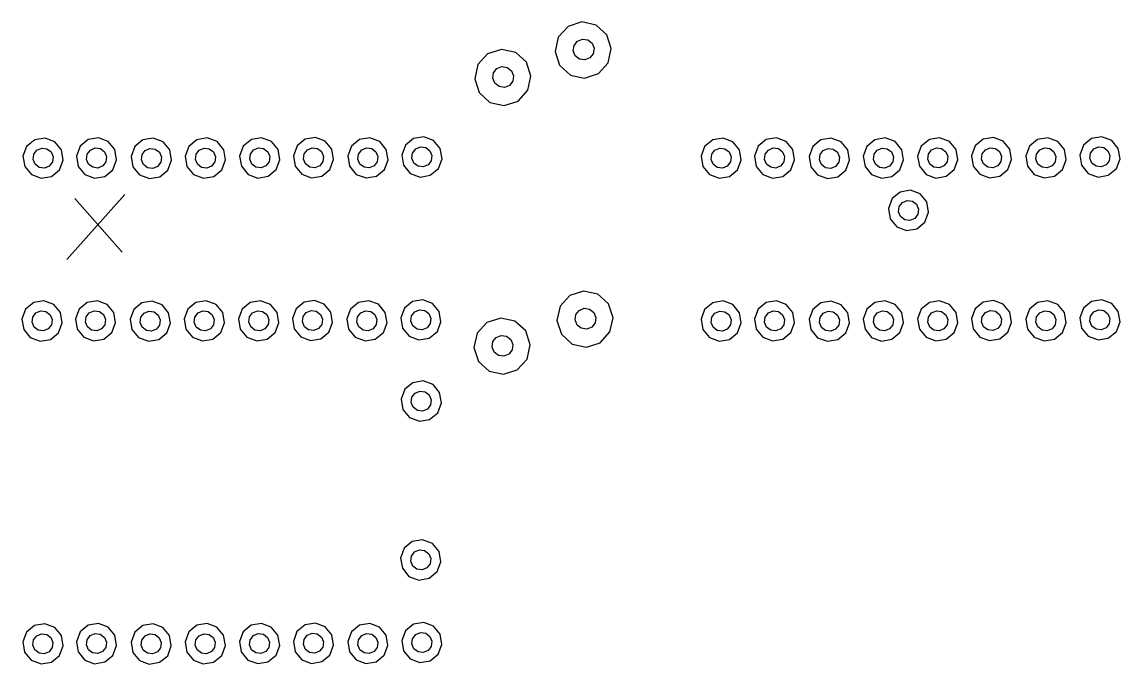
# Model space of a CAD drawing. Extents: x 7 to 220, y 5 to 125.
# Drawn here: x 57.9 to 109.4, y 95.1 to 125.2 of the extents above; entities that cross this region are included whole.
import ezdxf

# ---------------------------------------------------------------- set-up
doc = ezdxf.new("R2010")
doc.units = 0
doc.layers.add('ViasTop', color=7, linetype='CONTINUOUS')

msp = doc.modelspace()

# ---------------------------------------------------------------- linework, layer by layer
at = {"layer": 'ViasTop', "color": 1}
for p, q in [((84.172748, 125.165309), (83.52373, 124.957289)), ((84.838824, 125.020951), (84.172748, 125.165309)), ((85.343484, 124.562895), (84.838824, 125.020951)), ((83.52373, 124.957289), (83.065674, 124.452629)), ((85.551504, 123.913877), (85.343484, 124.562895)), ((83.065674, 124.452629), (82.921316, 123.786553)), ((83.768572, 123.80979), (83.803592, 124.061177)), ((83.803592, 124.061177), (83.959613, 124.261375)), ((83.959613, 124.261375), (84.19483, 124.356745)), ((84.19483, 124.356745), (84.446217, 124.321725)), ((84.446217, 124.321725), (84.646415, 124.165705)), ((84.646415, 124.165705), (84.741785, 123.930488)), ((79.75753, 123.672889), (79.299474, 123.168229)), ((80.406548, 123.880909), (79.75753, 123.672889)), ((81.072624, 123.736551), (80.406548, 123.880909)), ((81.577284, 123.278495), (81.072624, 123.736551)), ((82.921316, 123.786553), (83.129336, 123.137535)), ((83.863942, 123.574573), (83.768572, 123.80979)), ((84.064141, 123.418552), (83.863942, 123.574573)), ((84.550745, 123.478902), (84.315528, 123.383532)), ((84.706765, 123.679101), (84.550745, 123.478902)), ((84.741785, 123.930488), (84.706765, 123.679101)), ((85.407146, 123.247801), (85.551504, 123.913877)), ((79.299474, 123.168229), (79.155116, 122.502153)), ((80.037392, 122.776777), (80.193413, 122.976975)), ((80.193413, 122.976975), (80.42863, 123.072345)), ((80.42863, 123.072345), (80.680017, 123.037325)), ((80.680017, 123.037325), (80.880215, 122.881305)), ((81.785304, 122.629477), (81.577284, 123.278495)), ((83.129336, 123.137535), (83.633996, 122.679479)), ((84.315528, 123.383532), (84.064141, 123.418552)), ((84.94909, 122.743141), (85.407146, 123.247801)), ((79.155116, 122.502153), (79.363136, 121.853135)), ((80.002372, 122.52539), (80.037392, 122.776777)), ((80.097742, 122.290173), (80.002372, 122.52539)), ((80.880215, 122.881305), (80.975585, 122.646088)), ((80.975585, 122.646088), (80.940565, 122.394701)), ((81.640946, 121.963401), (81.785304, 122.629477)), ((83.633996, 122.679479), (84.300072, 122.535121)), ((84.300072, 122.535121), (84.94909, 122.743141)), ((80.297941, 122.134152), (80.097742, 122.290173)), ((80.549328, 122.099132), (80.297941, 122.134152)), ((80.784545, 122.194502), (80.549328, 122.099132)), ((80.940565, 122.394701), (80.784545, 122.194502)), ((81.18289, 121.458741), (81.640946, 121.963401)), ((79.363136, 121.853135), (79.867796, 121.395079)), ((80.533872, 121.250721), (81.18289, 121.458741)), ((79.867796, 121.395079), (80.533872, 121.250721)), ((58.540254, 119.643236), (58.16285, 119.331992)), ((59.022718, 119.724076), (58.540254, 119.643236)), ((59.480965, 119.552857), (59.022718, 119.724076)), ((59.792209, 119.175453), (59.480965, 119.552857)), ((60.66675, 119.339392), (60.495531, 118.881145)), ((61.044154, 119.650636), (60.66675, 119.339392)), ((61.526618, 119.731476), (61.044154, 119.650636)), ((61.984865, 119.560257), (61.526618, 119.731476)), ((62.296109, 119.182853), (61.984865, 119.560257)), ((63.611654, 119.634536), (63.23425, 119.323292)), ((64.094118, 119.715376), (63.611654, 119.634536)), ((64.552365, 119.544157), (64.094118, 119.715376)), ((64.863609, 119.166753), (64.552365, 119.544157)), ((66.141854, 119.648336), (65.76445, 119.337092)), ((66.624318, 119.729176), (66.141854, 119.648336)), ((67.082565, 119.557957), (66.624318, 119.729176)), ((67.393809, 119.180553), (67.082565, 119.557957)), ((68.31095, 119.341392), (68.139731, 118.883145)), ((68.688354, 119.652636), (68.31095, 119.341392)), ((69.170818, 119.733476), (68.688354, 119.652636)), ((69.629065, 119.562257), (69.170818, 119.733476)), ((69.940309, 119.184853), (69.629065, 119.562257)), ((70.83095, 119.354492), (70.659731, 118.896245)), ((71.208354, 119.665736), (70.83095, 119.354492)), ((71.690818, 119.746576), (71.208354, 119.665736)), ((72.149065, 119.575357), (71.690818, 119.746576)), ((72.460309, 119.197953), (72.149065, 119.575357)), ((73.38225, 119.343092), (73.211031, 118.884845)), ((73.759654, 119.654336), (73.38225, 119.343092)), ((74.242118, 119.735176), (73.759654, 119.654336)), ((74.700365, 119.563957), (74.242118, 119.735176)), ((75.011609, 119.186553), (74.700365, 119.563957)), ((75.91065, 119.388892), (75.739431, 118.930645)), ((76.288054, 119.700136), (75.91065, 119.388892)), ((76.770518, 119.780976), (76.288054, 119.700136)), ((77.228765, 119.609757), (76.770518, 119.780976)), ((77.540009, 119.232353), (77.228765, 119.609757)), ((90.301154, 119.643236), (89.92375, 119.331992)), ((90.783618, 119.724076), (90.301154, 119.643236)), ((91.241865, 119.552857), (90.783618, 119.724076)), ((91.553109, 119.175453), (91.241865, 119.552857)), ((92.42765, 119.339392), (92.256431, 118.881145)), ((92.805054, 119.650636), (92.42765, 119.339392)), ((93.287518, 119.731476), (92.805054, 119.650636)), ((93.745765, 119.560257), (93.287518, 119.731476)), ((94.057009, 119.182853), (93.745765, 119.560257)), ((95.372554, 119.634536), (94.99515, 119.323292)), ((95.855018, 119.715376), (95.372554, 119.634536)), ((96.313265, 119.544157), (95.855018, 119.715376)), ((96.624509, 119.166753), (96.313265, 119.544157)), ((97.902754, 119.648336), (97.52535, 119.337092)), ((98.385218, 119.729176), (97.902754, 119.648336)), ((98.843465, 119.557957), (98.385218, 119.729176)), ((99.154709, 119.180553), (98.843465, 119.557957)), ((100.07195, 119.341392), (99.900731, 118.883145)), ((100.449354, 119.652636), (100.07195, 119.341392)), ((100.931818, 119.733476), (100.449354, 119.652636)), ((101.390065, 119.562257), (100.931818, 119.733476)), ((101.701309, 119.184853), (101.390065, 119.562257)), ((102.59185, 119.354492), (102.420631, 118.896245)), ((102.969254, 119.665736), (102.59185, 119.354492)), ((103.451718, 119.746576), (102.969254, 119.665736)), ((103.909965, 119.575357), (103.451718, 119.746576)), ((104.221209, 119.197953), (103.909965, 119.575357)), ((105.14315, 119.343092), (104.971931, 118.884845)), ((105.520554, 119.654336), (105.14315, 119.343092)), ((106.003018, 119.735176), (105.520554, 119.654336)), ((106.461265, 119.563957), (106.003018, 119.735176)), ((106.772509, 119.186553), (106.461265, 119.563957)), ((107.67155, 119.388892), (107.500331, 118.930645)), ((108.048954, 119.700136), (107.67155, 119.388892)), ((108.531418, 119.780976), (108.048954, 119.700136)), ((108.989665, 119.609757), (108.531418, 119.780976)), ((109.300909, 119.232353), (108.989665, 119.609757)), ((58.16285, 119.331992), (57.991631, 118.873745)), ((57.991631, 118.873745), (58.072471, 118.391282)), ((58.463632, 118.720536), (58.495012, 118.963307)), ((58.495012, 118.963307), (58.643575, 119.157862)), ((58.643575, 119.157862), (58.869512, 119.252072)), ((58.869512, 119.252072), (59.112284, 119.220692)), ((59.112284, 119.220692), (59.306839, 119.072129)), ((59.306839, 119.072129), (59.401049, 118.846192)), ((59.401049, 118.846192), (59.369669, 118.603421)), ((59.873049, 118.692989), (59.792209, 119.175453)), ((60.495531, 118.881145), (60.576371, 118.398682)), ((60.967532, 118.727936), (60.998912, 118.970707)), ((60.998912, 118.970707), (61.147475, 119.165262)), ((61.147475, 119.165262), (61.373412, 119.259472)), ((61.373412, 119.259472), (61.616184, 119.228092)), ((61.616184, 119.228092), (61.810739, 119.079529)), ((61.810739, 119.079529), (61.904949, 118.853592)), ((61.904949, 118.853592), (61.873569, 118.610821)), ((62.376949, 118.700389), (62.296109, 119.182853)), ((63.23425, 119.323292), (63.063031, 118.865045)), ((63.063031, 118.865045), (63.143871, 118.382582)), ((63.535032, 118.711836), (63.566412, 118.954607)), ((63.566412, 118.954607), (63.714975, 119.149162)), ((63.714975, 119.149162), (63.940912, 119.243372)), ((63.940912, 119.243372), (64.183684, 119.211992)), ((64.183684, 119.211992), (64.378239, 119.063429)), ((64.378239, 119.063429), (64.472449, 118.837492)), ((64.472449, 118.837492), (64.441069, 118.594721)), ((64.944449, 118.684289), (64.863609, 119.166753)), ((65.76445, 119.337092), (65.593231, 118.878845)), ((65.593231, 118.878845), (65.674071, 118.396382)), ((66.065232, 118.725636), (66.096612, 118.968407)), ((66.096612, 118.968407), (66.245175, 119.162962)), ((66.245175, 119.162962), (66.471112, 119.257172)), ((66.471112, 119.257172), (66.713884, 119.225792)), ((66.713884, 119.225792), (66.908439, 119.077229)), ((66.908439, 119.077229), (67.002649, 118.851292)), ((67.002649, 118.851292), (66.971269, 118.608521)), ((67.474649, 118.698089), (67.393809, 119.180553)), ((68.139731, 118.883145), (68.220571, 118.400682)), ((68.611732, 118.729936), (68.643112, 118.972707)), ((68.643112, 118.972707), (68.791675, 119.167262)), ((68.791675, 119.167262), (69.017612, 119.261472)), ((69.017612, 119.261472), (69.260384, 119.230092)), ((69.260384, 119.230092), (69.454939, 119.081529)), ((69.454939, 119.081529), (69.549149, 118.855592)), ((69.549149, 118.855592), (69.517769, 118.612821)), ((70.021149, 118.702389), (69.940309, 119.184853)), ((70.659731, 118.896245), (70.740571, 118.413782)), ((71.131732, 118.743036), (71.163112, 118.985807)), ((71.163112, 118.985807), (71.311675, 119.180362)), ((71.311675, 119.180362), (71.537612, 119.274572)), ((71.537612, 119.274572), (71.780384, 119.243192)), ((71.780384, 119.243192), (71.974939, 119.094629)), ((71.974939, 119.094629), (72.069149, 118.868692)), ((72.069149, 118.868692), (72.037769, 118.625921)), ((72.541149, 118.715489), (72.460309, 119.197953)), ((73.211031, 118.884845), (73.291871, 118.402382)), ((73.683032, 118.731636), (73.714412, 118.974407)), ((73.714412, 118.974407), (73.862975, 119.168962)), ((73.862975, 119.168962), (74.088912, 119.263172)), ((74.088912, 119.263172), (74.331684, 119.231792)), ((74.331684, 119.231792), (74.526239, 119.083229)), ((74.526239, 119.083229), (74.620449, 118.857292)), ((74.620449, 118.857292), (74.589069, 118.614521)), ((75.092449, 118.704089), (75.011609, 119.186553)), ((75.739431, 118.930645), (75.820271, 118.448182)), ((76.211432, 118.777436), (76.242812, 119.020207)), ((76.242812, 119.020207), (76.391375, 119.214762)), ((76.391375, 119.214762), (76.617312, 119.308972)), ((76.617312, 119.308972), (76.860084, 119.277592)), ((76.860084, 119.277592), (77.054639, 119.129029)), ((77.054639, 119.129029), (77.148849, 118.903092)), ((77.148849, 118.903092), (77.117469, 118.660321)), ((77.620849, 118.749889), (77.540009, 119.232353)), ((89.92375, 119.331992), (89.752531, 118.873745)), ((89.752531, 118.873745), (89.833371, 118.391282)), ((90.224532, 118.720536), (90.255912, 118.963307)), ((90.255912, 118.963307), (90.404475, 119.157862)), ((90.404475, 119.157862), (90.630412, 119.252072)), ((90.630412, 119.252072), (90.873184, 119.220692)), ((90.873184, 119.220692), (91.067739, 119.072129)), ((91.067739, 119.072129), (91.161949, 118.846192)), ((91.161949, 118.846192), (91.130569, 118.603421)), ((91.633949, 118.692989), (91.553109, 119.175453)), ((92.256431, 118.881145), (92.337271, 118.398682)), ((92.728432, 118.727936), (92.759812, 118.970707)), ((92.759812, 118.970707), (92.908375, 119.165262)), ((92.908375, 119.165262), (93.134312, 119.259472)), ((93.134312, 119.259472), (93.377084, 119.228092)), ((93.377084, 119.228092), (93.571639, 119.079529)), ((93.571639, 119.079529), (93.665849, 118.853592)), ((93.665849, 118.853592), (93.634469, 118.610821)), ((94.137849, 118.700389), (94.057009, 119.182853)), ((94.99515, 119.323292), (94.823931, 118.865045)), ((94.823931, 118.865045), (94.904771, 118.382582)), ((95.295932, 118.711836), (95.327312, 118.954607)), ((95.327312, 118.954607), (95.475875, 119.149162)), ((95.475875, 119.149162), (95.701812, 119.243372)), ((95.701812, 119.243372), (95.944584, 119.211992)), ((95.944584, 119.211992), (96.139139, 119.063429)), ((96.139139, 119.063429), (96.233349, 118.837492)), ((96.233349, 118.837492), (96.201969, 118.594721)), ((96.705349, 118.684289), (96.624509, 119.166753)), ((97.52535, 119.337092), (97.354131, 118.878845)), ((97.354131, 118.878845), (97.434971, 118.396382)), ((97.826132, 118.725636), (97.857512, 118.968407)), ((97.857512, 118.968407), (98.006075, 119.162962)), ((98.006075, 119.162962), (98.232012, 119.257172)), ((98.232012, 119.257172), (98.474784, 119.225792)), ((98.474784, 119.225792), (98.669339, 119.077229)), ((98.669339, 119.077229), (98.763549, 118.851292)), ((98.763549, 118.851292), (98.732169, 118.608521)), ((99.235549, 118.698089), (99.154709, 119.180553)), ((99.900731, 118.883145), (99.981571, 118.400682)), ((100.372732, 118.729936), (100.404112, 118.972707)), ((100.404112, 118.972707), (100.552675, 119.167262)), ((100.552675, 119.167262), (100.778612, 119.261472)), ((100.778612, 119.261472), (101.021384, 119.230092)), ((101.021384, 119.230092), (101.215939, 119.081529)), ((101.215939, 119.081529), (101.310149, 118.855592)), ((101.310149, 118.855592), (101.278769, 118.612821)), ((101.782149, 118.702389), (101.701309, 119.184853)), ((102.420631, 118.896245), (102.501471, 118.413782)), ((102.892632, 118.743036), (102.924012, 118.985807)), ((102.924012, 118.985807), (103.072575, 119.180362)), ((103.072575, 119.180362), (103.298512, 119.274572)), ((103.298512, 119.274572), (103.541284, 119.243192)), ((103.541284, 119.243192), (103.735839, 119.094629)), ((103.735839, 119.094629), (103.830049, 118.868692)), ((103.830049, 118.868692), (103.798669, 118.625921)), ((104.302049, 118.715489), (104.221209, 119.197953)), ((104.971931, 118.884845), (105.052771, 118.402382)), ((105.443932, 118.731636), (105.475312, 118.974407)), ((105.475312, 118.974407), (105.623875, 119.168962)), ((105.623875, 119.168962), (105.849812, 119.263172)), ((105.849812, 119.263172), (106.092584, 119.231792)), ((106.092584, 119.231792), (106.287139, 119.083229)), ((106.287139, 119.083229), (106.381349, 118.857292)), ((106.381349, 118.857292), (106.349969, 118.614521)), ((106.853349, 118.704089), (106.772509, 119.186553)), ((107.500331, 118.930645), (107.581171, 118.448182)), ((107.972332, 118.777436), (108.003712, 119.020207)), ((108.003712, 119.020207), (108.152275, 119.214762)), ((108.152275, 119.214762), (108.378212, 119.308972)), ((108.378212, 119.308972), (108.620984, 119.277592)), ((108.620984, 119.277592), (108.815539, 119.129029)), ((108.815539, 119.129029), (108.909749, 118.903092)), ((108.909749, 118.903092), (108.878369, 118.660321)), ((109.381749, 118.749889), (109.300909, 119.232353)), ((58.072471, 118.391282), (58.383715, 118.013878)), ((58.557842, 118.494599), (58.463632, 118.720536)), ((58.752397, 118.346036), (58.557842, 118.494599)), ((58.995169, 118.314656), (58.752397, 118.346036)), ((59.221105, 118.408866), (58.995169, 118.314656)), ((59.369669, 118.603421), (59.221105, 118.408866)), ((59.701829, 118.234742), (59.873049, 118.692989)), ((60.576371, 118.398682), (60.887615, 118.021278)), ((61.061742, 118.501999), (60.967532, 118.727936)), ((61.256297, 118.353436), (61.061742, 118.501999)), ((61.499069, 118.322056), (61.256297, 118.353436)), ((61.725005, 118.416266), (61.499069, 118.322056)), ((61.873569, 118.610821), (61.725005, 118.416266)), ((62.205729, 118.242142), (62.376949, 118.700389)), ((63.143871, 118.382582), (63.455115, 118.005178)), ((63.629242, 118.485899), (63.535032, 118.711836)), ((63.823797, 118.337336), (63.629242, 118.485899)), ((64.066569, 118.305956), (63.823797, 118.337336)), ((64.292505, 118.400166), (64.066569, 118.305956)), ((64.441069, 118.594721), (64.292505, 118.400166)), ((64.773229, 118.226042), (64.944449, 118.684289)), ((65.674071, 118.396382), (65.985315, 118.018978)), ((66.159442, 118.499699), (66.065232, 118.725636)), ((66.353997, 118.351136), (66.159442, 118.499699)), ((66.596769, 118.319756), (66.353997, 118.351136)), ((66.822705, 118.413966), (66.596769, 118.319756)), ((66.971269, 118.608521), (66.822705, 118.413966)), ((67.303429, 118.239842), (67.474649, 118.698089)), ((68.220571, 118.400682), (68.531815, 118.023278)), ((68.705942, 118.503999), (68.611732, 118.729936)), ((68.900497, 118.355436), (68.705942, 118.503999)), ((69.143269, 118.324056), (68.900497, 118.355436)), ((69.369205, 118.418266), (69.143269, 118.324056)), ((69.517769, 118.612821), (69.369205, 118.418266)), ((69.849929, 118.244142), (70.021149, 118.702389)), ((70.740571, 118.413782), (71.051815, 118.036378)), ((71.225942, 118.517099), (71.131732, 118.743036)), ((71.420497, 118.368536), (71.225942, 118.517099)), ((71.663269, 118.337156), (71.420497, 118.368536)), ((71.889205, 118.431366), (71.663269, 118.337156)), ((72.037769, 118.625921), (71.889205, 118.431366)), ((72.369929, 118.257242), (72.541149, 118.715489)), ((73.291871, 118.402382), (73.603115, 118.024978)), ((73.777242, 118.505699), (73.683032, 118.731636)), ((73.971797, 118.357136), (73.777242, 118.505699)), ((74.214569, 118.325756), (73.971797, 118.357136)), ((74.440505, 118.419966), (74.214569, 118.325756)), ((74.589069, 118.614521), (74.440505, 118.419966)), ((74.921229, 118.245842), (75.092449, 118.704089)), ((75.820271, 118.448182), (76.131515, 118.070778)), ((76.305642, 118.551499), (76.211432, 118.777436)), ((76.500197, 118.402936), (76.305642, 118.551499)), ((76.742969, 118.371556), (76.500197, 118.402936)), ((76.968905, 118.465766), (76.742969, 118.371556)), ((77.117469, 118.660321), (76.968905, 118.465766)), ((77.449629, 118.291642), (77.620849, 118.749889)), ((89.833371, 118.391282), (90.144615, 118.013878)), ((90.318742, 118.494599), (90.224532, 118.720536)), ((90.513297, 118.346036), (90.318742, 118.494599)), ((90.756069, 118.314656), (90.513297, 118.346036)), ((90.982005, 118.408866), (90.756069, 118.314656)), ((91.130569, 118.603421), (90.982005, 118.408866)), ((91.462729, 118.234742), (91.633949, 118.692989)), ((92.337271, 118.398682), (92.648515, 118.021278)), ((92.822642, 118.501999), (92.728432, 118.727936)), ((93.017197, 118.353436), (92.822642, 118.501999)), ((93.259969, 118.322056), (93.017197, 118.353436)), ((93.485905, 118.416266), (93.259969, 118.322056)), ((93.634469, 118.610821), (93.485905, 118.416266)), ((93.966629, 118.242142), (94.137849, 118.700389)), ((94.904771, 118.382582), (95.216015, 118.005178)), ((95.390142, 118.485899), (95.295932, 118.711836)), ((95.584697, 118.337336), (95.390142, 118.485899)), ((95.827469, 118.305956), (95.584697, 118.337336)), ((96.053405, 118.400166), (95.827469, 118.305956)), ((96.201969, 118.594721), (96.053405, 118.400166)), ((96.534129, 118.226042), (96.705349, 118.684289)), ((97.434971, 118.396382), (97.746215, 118.018978)), ((97.920342, 118.499699), (97.826132, 118.725636)), ((98.114897, 118.351136), (97.920342, 118.499699)), ((98.357669, 118.319756), (98.114897, 118.351136)), ((98.583605, 118.413966), (98.357669, 118.319756)), ((98.732169, 118.608521), (98.583605, 118.413966)), ((99.064329, 118.239842), (99.235549, 118.698089)), ((99.981571, 118.400682), (100.292815, 118.023278)), ((100.466942, 118.503999), (100.372732, 118.729936)), ((100.661497, 118.355436), (100.466942, 118.503999)), ((100.904269, 118.324056), (100.661497, 118.355436)), ((101.130205, 118.418266), (100.904269, 118.324056)), ((101.278769, 118.612821), (101.130205, 118.418266)), ((101.610929, 118.244142), (101.782149, 118.702389)), ((102.501471, 118.413782), (102.812715, 118.036378)), ((102.986842, 118.517099), (102.892632, 118.743036)), ((103.181397, 118.368536), (102.986842, 118.517099)), ((103.424169, 118.337156), (103.181397, 118.368536)), ((103.650105, 118.431366), (103.424169, 118.337156)), ((103.798669, 118.625921), (103.650105, 118.431366)), ((104.130829, 118.257242), (104.302049, 118.715489)), ((105.052771, 118.402382), (105.364015, 118.024978)), ((105.538142, 118.505699), (105.443932, 118.731636)), ((105.732697, 118.357136), (105.538142, 118.505699)), ((105.975469, 118.325756), (105.732697, 118.357136)), ((106.201405, 118.419966), (105.975469, 118.325756)), ((106.349969, 118.614521), (106.201405, 118.419966)), ((106.682129, 118.245842), (106.853349, 118.704089)), ((107.581171, 118.448182), (107.892415, 118.070778)), ((108.066542, 118.551499), (107.972332, 118.777436)), ((108.261097, 118.402936), (108.066542, 118.551499)), ((108.503869, 118.371556), (108.261097, 118.402936)), ((108.729805, 118.465766), (108.503869, 118.371556)), ((108.878369, 118.660321), (108.729805, 118.465766)), ((109.210529, 118.291642), (109.381749, 118.749889)), ((58.383715, 118.013878), (58.841962, 117.842658)), ((58.841962, 117.842658), (59.324425, 117.923498)), ((59.324425, 117.923498), (59.701829, 118.234742)), ((60.887615, 118.021278), (61.345862, 117.850058)), ((61.345862, 117.850058), (61.828325, 117.930898)), ((61.828325, 117.930898), (62.205729, 118.242142)), ((63.455115, 118.005178), (63.913362, 117.833958)), ((63.913362, 117.833958), (64.395825, 117.914798)), ((64.395825, 117.914798), (64.773229, 118.226042)), ((65.985315, 118.018978), (66.443562, 117.847758)), ((66.443562, 117.847758), (66.926025, 117.928598)), ((66.926025, 117.928598), (67.303429, 118.239842)), ((68.531815, 118.023278), (68.990062, 117.852058)), ((68.990062, 117.852058), (69.472525, 117.932898)), ((69.472525, 117.932898), (69.849929, 118.244142)), ((71.051815, 118.036378), (71.510062, 117.865158)), ((71.510062, 117.865158), (71.992525, 117.945998)), ((71.992525, 117.945998), (72.369929, 118.257242)), ((73.603115, 118.024978), (74.061362, 117.853758)), ((74.061362, 117.853758), (74.543825, 117.934598)), ((74.543825, 117.934598), (74.921229, 118.245842)), ((76.131515, 118.070778), (76.589762, 117.899558)), ((76.589762, 117.899558), (77.072225, 117.980398)), ((77.072225, 117.980398), (77.449629, 118.291642)), ((90.144615, 118.013878), (90.602862, 117.842658)), ((90.602862, 117.842658), (91.085325, 117.923498)), ((91.085325, 117.923498), (91.462729, 118.234742)), ((92.648515, 118.021278), (93.106762, 117.850058)), ((93.106762, 117.850058), (93.589225, 117.930898)), ((93.589225, 117.930898), (93.966629, 118.242142)), ((95.216015, 118.005178), (95.674262, 117.833958)), ((95.674262, 117.833958), (96.156725, 117.914798)), ((96.156725, 117.914798), (96.534129, 118.226042)), ((97.746215, 118.018978), (98.204462, 117.847758)), ((98.204462, 117.847758), (98.686925, 117.928598)), ((98.686925, 117.928598), (99.064329, 118.239842)), ((100.292815, 118.023278), (100.751062, 117.852058)), ((100.751062, 117.852058), (101.233525, 117.932898)), ((101.233525, 117.932898), (101.610929, 118.244142)), ((102.812715, 118.036378), (103.270962, 117.865158)), ((103.270962, 117.865158), (103.753425, 117.945998)), ((103.753425, 117.945998), (104.130829, 118.257242)), ((105.364015, 118.024978), (105.822262, 117.853758)), ((105.822262, 117.853758), (106.304725, 117.934598)), ((106.304725, 117.934598), (106.682129, 118.245842)), ((107.892415, 118.070778), (108.350662, 117.899558)), ((108.350662, 117.899558), (108.833125, 117.980398)), ((108.833125, 117.980398), (109.210529, 118.291642)), ((98.70625, 116.885992), (98.535031, 116.427745)), ((99.083654, 117.197236), (98.70625, 116.885992)), ((99.566118, 117.278076), (99.083654, 117.197236)), ((99.186975, 116.711862), (99.412912, 116.806072)), ((99.412912, 116.806072), (99.655684, 116.774692)), ((100.024365, 117.106857), (99.566118, 117.278076)), ((99.655684, 116.774692), (99.850239, 116.626129)), ((100.335609, 116.729453), (100.024365, 117.106857)), ((98.535031, 116.427745), (98.615871, 115.945282)), ((99.007032, 116.274536), (99.038412, 116.517307)), ((99.101242, 116.048599), (99.007032, 116.274536)), ((99.038412, 116.517307), (99.186975, 116.711862)), ((99.850239, 116.626129), (99.944449, 116.400192)), ((99.944449, 116.400192), (99.913069, 116.157421)), ((100.416449, 116.246989), (100.335609, 116.729453)), ((98.615871, 115.945282), (98.927115, 115.567878)), ((99.295797, 115.900036), (99.101242, 116.048599)), ((99.538569, 115.868656), (99.295797, 115.900036)), ((99.764505, 115.962866), (99.538569, 115.868656)), ((99.913069, 116.157421), (99.764505, 115.962866)), ((99.867825, 115.477498), (100.245229, 115.788742)), ((100.245229, 115.788742), (100.416449, 116.246989)), ((98.927115, 115.567878), (99.385362, 115.396658)), ((99.385362, 115.396658), (99.867825, 115.477498)), ((76.722018, 112.151376), (76.239554, 112.070536)), ((77.180265, 111.980157), (76.722018, 112.151376)), ((83.60523, 112.348196), (83.147174, 111.843536)), ((84.254248, 112.556216), (83.60523, 112.348196)), ((84.920324, 112.411858), (84.254248, 112.556216)), ((85.424984, 111.953802), (84.920324, 112.411858)), ((108.531418, 112.147576), (108.048954, 112.066736)), ((108.989665, 111.976357), (108.531418, 112.147576)), ((58.11435, 111.702292), (57.943131, 111.244045)), ((58.491754, 112.013536), (58.11435, 111.702292)), ((58.974218, 112.094376), (58.491754, 112.013536)), ((58.595075, 111.528162), (58.821012, 111.622372)), ((58.821012, 111.622372), (59.063784, 111.590992)), ((59.432465, 111.923157), (58.974218, 112.094376)), ((59.743709, 111.545753), (59.432465, 111.923157)), ((60.61825, 111.709792), (60.447031, 111.251545)), ((60.995654, 112.021036), (60.61825, 111.709792)), ((61.478118, 112.101876), (60.995654, 112.021036)), ((61.098975, 111.535662), (61.324912, 111.629872)), ((61.324912, 111.629872), (61.567684, 111.598492)), ((61.936365, 111.930657), (61.478118, 112.101876)), ((62.247609, 111.553253), (61.936365, 111.930657)), ((63.18575, 111.693692), (63.014531, 111.235445)), ((63.563154, 112.004936), (63.18575, 111.693692)), ((64.045618, 112.085776), (63.563154, 112.004936)), ((64.503865, 111.914557), (64.045618, 112.085776)), ((64.815109, 111.537153), (64.503865, 111.914557)), ((65.71595, 111.707492), (65.544731, 111.249245)), ((66.093354, 112.018736), (65.71595, 111.707492)), ((66.575818, 112.099576), (66.093354, 112.018736)), ((66.196675, 111.533362), (66.422612, 111.627572)), ((66.422612, 111.627572), (66.665384, 111.596192)), ((67.034065, 111.928357), (66.575818, 112.099576)), ((67.345309, 111.550953), (67.034065, 111.928357)), ((68.26245, 111.711792), (68.091231, 111.253545)), ((68.639854, 112.023036), (68.26245, 111.711792)), ((69.122318, 112.103876), (68.639854, 112.023036)), ((68.743175, 111.537662), (68.969112, 111.631872)), ((68.969112, 111.631872), (69.211884, 111.600492)), ((69.580565, 111.932657), (69.122318, 112.103876)), ((69.891809, 111.555253), (69.580565, 111.932657)), ((70.78245, 111.724892), (70.611231, 111.266645)), ((71.159854, 112.036136), (70.78245, 111.724892)), ((71.642318, 112.116976), (71.159854, 112.036136)), ((71.263175, 111.550762), (71.489112, 111.644972)), ((71.489112, 111.644972), (71.731884, 111.613592)), ((72.100565, 111.945757), (71.642318, 112.116976)), ((72.411809, 111.568353), (72.100565, 111.945757)), ((73.33375, 111.713492), (73.162531, 111.255245)), ((73.711154, 112.024736), (73.33375, 111.713492)), ((74.193618, 112.105576), (73.711154, 112.024736)), ((73.814475, 111.539362), (74.040412, 111.633572)), ((74.040412, 111.633572), (74.283184, 111.602192)), ((74.651865, 111.934357), (74.193618, 112.105576)), ((74.963109, 111.556953), (74.651865, 111.934357)), ((75.86215, 111.759292), (75.690931, 111.301045)), ((76.239554, 112.070536), (75.86215, 111.759292)), ((76.342875, 111.585162), (76.568812, 111.679372)), ((76.568812, 111.679372), (76.811584, 111.647992)), ((76.811584, 111.647992), (77.006139, 111.499429)), ((77.491509, 111.602753), (77.180265, 111.980157)), ((83.147174, 111.843536), (83.002816, 111.17746)), ((83.885092, 111.452084), (84.041113, 111.652282)), ((84.041113, 111.652282), (84.27633, 111.747652)), ((84.27633, 111.747652), (84.527717, 111.712632)), ((84.527717, 111.712632), (84.727915, 111.556612)), ((85.633004, 111.304784), (85.424984, 111.953802)), ((89.92375, 111.698592), (89.752531, 111.240345)), ((90.301154, 112.009836), (89.92375, 111.698592)), ((90.783618, 112.090676), (90.301154, 112.009836)), ((91.241865, 111.919457), (90.783618, 112.090676)), ((91.553109, 111.542053), (91.241865, 111.919457)), ((92.42765, 111.705992), (92.256431, 111.247745)), ((92.805054, 112.017236), (92.42765, 111.705992)), ((93.287518, 112.098076), (92.805054, 112.017236)), ((92.908375, 111.531862), (93.134312, 111.626072)), ((93.134312, 111.626072), (93.377084, 111.594692)), ((93.745765, 111.926857), (93.287518, 112.098076)), ((94.057009, 111.549453), (93.745765, 111.926857)), ((94.99515, 111.689892), (94.823931, 111.231645)), ((95.372554, 112.001136), (94.99515, 111.689892)), ((95.855018, 112.081976), (95.372554, 112.001136)), ((96.313265, 111.910757), (95.855018, 112.081976)), ((96.624509, 111.533353), (96.313265, 111.910757)), ((97.52535, 111.703692), (97.354131, 111.245445)), ((97.902754, 112.014936), (97.52535, 111.703692)), ((98.385218, 112.095776), (97.902754, 112.014936)), ((98.006075, 111.529562), (98.232012, 111.623772)), ((98.232012, 111.623772), (98.474784, 111.592392)), ((98.843465, 111.924557), (98.385218, 112.095776)), ((99.154709, 111.547153), (98.843465, 111.924557)), ((100.07195, 111.707992), (99.900731, 111.249745)), ((100.449354, 112.019236), (100.07195, 111.707992)), ((100.931818, 112.100076), (100.449354, 112.019236)), ((100.552675, 111.533862), (100.778612, 111.628072)), ((100.778612, 111.628072), (101.021384, 111.596692)), ((101.390065, 111.928857), (100.931818, 112.100076)), ((101.701309, 111.551453), (101.390065, 111.928857)), ((102.59185, 111.721192), (102.420631, 111.262945)), ((102.969254, 112.032436), (102.59185, 111.721192)), ((103.451718, 112.113276), (102.969254, 112.032436)), ((103.072575, 111.547062), (103.298512, 111.641272)), ((103.298512, 111.641272), (103.541284, 111.609892)), ((103.909965, 111.942057), (103.451718, 112.113276)), ((104.221209, 111.564653), (103.909965, 111.942057)), ((105.14315, 111.709692), (104.971931, 111.251445)), ((105.520554, 112.020936), (105.14315, 111.709692)), ((106.003018, 112.101776), (105.520554, 112.020936)), ((105.623875, 111.535562), (105.849812, 111.629772)), ((105.849812, 111.629772), (106.092584, 111.598392)), ((106.461265, 111.930557), (106.003018, 112.101776)), ((106.772509, 111.553153), (106.461265, 111.930557)), ((107.67155, 111.755492), (107.500331, 111.297245)), ((108.048954, 112.066736), (107.67155, 111.755492)), ((108.152275, 111.581362), (108.378212, 111.675572)), ((108.378212, 111.675572), (108.620984, 111.644192)), ((108.620984, 111.644192), (108.815539, 111.495629)), ((109.300909, 111.598953), (108.989665, 111.976357)), ((57.943131, 111.244045), (58.023971, 110.761582)), ((58.415132, 111.090836), (58.446512, 111.333607)), ((58.446512, 111.333607), (58.595075, 111.528162)), ((59.063784, 111.590992), (59.258339, 111.442429)), ((59.258339, 111.442429), (59.352549, 111.216492)), ((59.352549, 111.216492), (59.321169, 110.973721)), ((59.824549, 111.063289), (59.743709, 111.545753)), ((60.447031, 111.251545), (60.527871, 110.769082)), ((60.919032, 111.098336), (60.950412, 111.341107)), ((60.950412, 111.341107), (61.098975, 111.535662)), ((61.567684, 111.598492), (61.762239, 111.449929)), ((61.762239, 111.449929), (61.856449, 111.223992)), ((61.856449, 111.223992), (61.825069, 110.981221)), ((62.328449, 111.070789), (62.247609, 111.553253)), ((63.014531, 111.235445), (63.095371, 110.752982)), ((63.486532, 111.082236), (63.517912, 111.325007)), ((63.517912, 111.325007), (63.666475, 111.519562)), ((63.666475, 111.519562), (63.892412, 111.613772)), ((63.892412, 111.613772), (64.135184, 111.582392)), ((64.135184, 111.582392), (64.329739, 111.433829)), ((64.329739, 111.433829), (64.423949, 111.207892)), ((64.423949, 111.207892), (64.392569, 110.965121)), ((64.895949, 111.054689), (64.815109, 111.537153)), ((65.544731, 111.249245), (65.625571, 110.766782)), ((66.016732, 111.096036), (66.048112, 111.338807)), ((66.048112, 111.338807), (66.196675, 111.533362)), ((66.665384, 111.596192), (66.859939, 111.447629)), ((66.859939, 111.447629), (66.954149, 111.221692)), ((66.954149, 111.221692), (66.922769, 110.978921)), ((67.426149, 111.068489), (67.345309, 111.550953)), ((68.091231, 111.253545), (68.172071, 110.771082)), ((68.563232, 111.100336), (68.594612, 111.343107)), ((68.594612, 111.343107), (68.743175, 111.537662)), ((69.211884, 111.600492), (69.406439, 111.451929)), ((69.406439, 111.451929), (69.500649, 111.225992)), ((69.500649, 111.225992), (69.469269, 110.983221)), ((69.972649, 111.072789), (69.891809, 111.555253)), ((70.611231, 111.266645), (70.692071, 110.784182)), ((71.083232, 111.113436), (71.114612, 111.356207)), ((71.177442, 110.887499), (71.083232, 111.113436)), ((71.114612, 111.356207), (71.263175, 111.550762)), ((71.731884, 111.613592), (71.926439, 111.465029)), ((71.926439, 111.465029), (72.020649, 111.239092)), ((72.020649, 111.239092), (71.989269, 110.996321)), ((72.492649, 111.085889), (72.411809, 111.568353)), ((73.162531, 111.255245), (73.243371, 110.772782)), ((73.634532, 111.102036), (73.665912, 111.344807)), ((73.665912, 111.344807), (73.814475, 111.539362)), ((74.283184, 111.602192), (74.477739, 111.453629)), ((74.477739, 111.453629), (74.571949, 111.227692)), ((74.571949, 111.227692), (74.540569, 110.984921)), ((75.043949, 111.074489), (74.963109, 111.556953)), ((75.690931, 111.301045), (75.771771, 110.818582)), ((76.162932, 111.147836), (76.194312, 111.390607)), ((76.257142, 110.921899), (76.162932, 111.147836)), ((76.194312, 111.390607), (76.342875, 111.585162)), ((77.006139, 111.499429), (77.100349, 111.273492)), ((77.100349, 111.273492), (77.068969, 111.030721)), ((77.401129, 110.662042), (77.572349, 111.120289)), ((77.572349, 111.120289), (77.491509, 111.602753)), ((80.368248, 111.289019), (79.71923, 111.080999)), ((81.034324, 111.144661), (80.368248, 111.289019)), ((81.538984, 110.686605), (81.034324, 111.144661)), ((83.002816, 111.17746), (83.210836, 110.528442)), ((83.850072, 111.200697), (83.885092, 111.452084)), ((83.945442, 110.96548), (83.850072, 111.200697)), ((84.727915, 111.556612), (84.823285, 111.321395)), ((84.823285, 111.321395), (84.788265, 111.070008)), ((85.488646, 110.638708), (85.633004, 111.304784)), ((89.752531, 111.240345), (89.833371, 110.757882)), ((90.224532, 111.087136), (90.255912, 111.329907)), ((90.255912, 111.329907), (90.404475, 111.524462)), ((90.404475, 111.524462), (90.630412, 111.618672)), ((90.630412, 111.618672), (90.873184, 111.587292)), ((90.873184, 111.587292), (91.067739, 111.438729)), ((91.067739, 111.438729), (91.161949, 111.212792)), ((91.161949, 111.212792), (91.130569, 110.970021)), ((91.633949, 111.059589), (91.553109, 111.542053)), ((92.256431, 111.247745), (92.337271, 110.765282)), ((92.728432, 111.094536), (92.759812, 111.337307)), ((92.759812, 111.337307), (92.908375, 111.531862)), ((93.377084, 111.594692), (93.571639, 111.446129)), ((93.571639, 111.446129), (93.665849, 111.220192)), ((93.665849, 111.220192), (93.634469, 110.977421)), ((94.137849, 111.066989), (94.057009, 111.549453)), ((94.823931, 111.231645), (94.904771, 110.749182)), ((95.295932, 111.078436), (95.327312, 111.321207)), ((95.327312, 111.321207), (95.475875, 111.515762)), ((95.475875, 111.515762), (95.701812, 111.609972)), ((95.701812, 111.609972), (95.944584, 111.578592)), ((95.944584, 111.578592), (96.139139, 111.430029)), ((96.139139, 111.430029), (96.233349, 111.204092)), ((96.233349, 111.204092), (96.201969, 110.961321)), ((96.705349, 111.050889), (96.624509, 111.533353)), ((97.354131, 111.245445), (97.434971, 110.762982)), ((97.826132, 111.092236), (97.857512, 111.335007)), ((97.857512, 111.335007), (98.006075, 111.529562)), ((98.474784, 111.592392), (98.669339, 111.443829)), ((98.669339, 111.443829), (98.763549, 111.217892)), ((98.763549, 111.217892), (98.732169, 110.975121)), ((99.235549, 111.064689), (99.154709, 111.547153)), ((99.900731, 111.249745), (99.981571, 110.767282)), ((100.372732, 111.096536), (100.404112, 111.339307)), ((100.404112, 111.339307), (100.552675, 111.533862)), ((101.021384, 111.596692), (101.215939, 111.448129)), ((101.215939, 111.448129), (101.310149, 111.222192)), ((101.310149, 111.222192), (101.278769, 110.979421)), ((101.782149, 111.068989), (101.701309, 111.551453)), ((102.420631, 111.262945), (102.501471, 110.780482)), ((102.892632, 111.109736), (102.924012, 111.352507)), ((102.986842, 110.883799), (102.892632, 111.109736)), ((102.924012, 111.352507), (103.072575, 111.547062)), ((103.541284, 111.609892), (103.735839, 111.461329)), ((103.735839, 111.461329), (103.830049, 111.235392)), ((103.830049, 111.235392), (103.798669, 110.992621)), ((104.302049, 111.082189), (104.221209, 111.564653)), ((104.971931, 111.251445), (105.052771, 110.768982)), ((105.443932, 111.098236), (105.475312, 111.341007)), ((105.475312, 111.341007), (105.623875, 111.535562)), ((106.092584, 111.598392), (106.287139, 111.449829)), ((106.287139, 111.449829), (106.381349, 111.223892)), ((106.381349, 111.223892), (106.349969, 110.981121)), ((106.853349, 111.070689), (106.772509, 111.553153)), ((107.500331, 111.297245), (107.581171, 110.814782)), ((107.972332, 111.144036), (108.003712, 111.386807)), ((108.066542, 110.918099), (107.972332, 111.144036)), ((108.003712, 111.386807), (108.152275, 111.581362)), ((108.815539, 111.495629), (108.909749, 111.269692)), ((108.909749, 111.269692), (108.878369, 111.026921)), ((109.210529, 110.658242), (109.381749, 111.116489)), ((109.381749, 111.116489), (109.300909, 111.598953)), ((58.023971, 110.761582), (58.335215, 110.384178)), ((58.509342, 110.864899), (58.415132, 111.090836)), ((58.703897, 110.716336), (58.509342, 110.864899)), ((58.946669, 110.684956), (58.703897, 110.716336)), ((59.172605, 110.779166), (58.946669, 110.684956)), ((59.321169, 110.973721), (59.172605, 110.779166)), ((59.275925, 110.293798), (59.653329, 110.605042)), ((59.653329, 110.605042), (59.824549, 111.063289)), ((60.527871, 110.769082), (60.839115, 110.391678)), ((61.013242, 110.872399), (60.919032, 111.098336)), ((61.207797, 110.723836), (61.013242, 110.872399)), ((61.450569, 110.692456), (61.207797, 110.723836)), ((61.676505, 110.786666), (61.450569, 110.692456)), ((61.825069, 110.981221), (61.676505, 110.786666)), ((61.779825, 110.301298), (62.157229, 110.612542)), ((62.157229, 110.612542), (62.328449, 111.070789)), ((63.095371, 110.752982), (63.406615, 110.375578)), ((63.580742, 110.856299), (63.486532, 111.082236)), ((63.775297, 110.707736), (63.580742, 110.856299)), ((64.018069, 110.676356), (63.775297, 110.707736)), ((64.244005, 110.770566), (64.018069, 110.676356)), ((64.392569, 110.965121), (64.244005, 110.770566)), ((64.347325, 110.285198), (64.724729, 110.596442)), ((64.724729, 110.596442), (64.895949, 111.054689)), ((65.625571, 110.766782), (65.936815, 110.389378)), ((66.110942, 110.870099), (66.016732, 111.096036)), ((66.305497, 110.721536), (66.110942, 110.870099)), ((66.548269, 110.690156), (66.305497, 110.721536)), ((66.774205, 110.784366), (66.548269, 110.690156)), ((66.922769, 110.978921), (66.774205, 110.784366)), ((66.877525, 110.298998), (67.254929, 110.610242)), ((67.254929, 110.610242), (67.426149, 111.068489)), ((68.172071, 110.771082), (68.483315, 110.393678)), ((68.657442, 110.874399), (68.563232, 111.100336)), ((68.851997, 110.725836), (68.657442, 110.874399)), ((69.094769, 110.694456), (68.851997, 110.725836)), ((69.320705, 110.788666), (69.094769, 110.694456)), ((69.469269, 110.983221), (69.320705, 110.788666)), ((69.424025, 110.303298), (69.801429, 110.614542)), ((69.801429, 110.614542), (69.972649, 111.072789)), ((70.692071, 110.784182), (71.003315, 110.406778)), ((71.371997, 110.738936), (71.177442, 110.887499)), ((71.614769, 110.707556), (71.371997, 110.738936)), ((71.840705, 110.801766), (71.614769, 110.707556)), ((71.989269, 110.996321), (71.840705, 110.801766)), ((71.944025, 110.316398), (72.321429, 110.627642)), ((72.321429, 110.627642), (72.492649, 111.085889)), ((73.243371, 110.772782), (73.554615, 110.395378)), ((73.728742, 110.876099), (73.634532, 111.102036)), ((73.923297, 110.727536), (73.728742, 110.876099)), ((74.166069, 110.696156), (73.923297, 110.727536)), ((74.392005, 110.790366), (74.166069, 110.696156)), ((74.540569, 110.984921), (74.392005, 110.790366)), ((74.495325, 110.304998), (74.872729, 110.616242)), ((74.872729, 110.616242), (75.043949, 111.074489)), ((75.771771, 110.818582), (76.083015, 110.441178)), ((76.451697, 110.773336), (76.257142, 110.921899)), ((76.694469, 110.741956), (76.451697, 110.773336)), ((76.920405, 110.836166), (76.694469, 110.741956)), ((77.068969, 111.030721), (76.920405, 110.836166)), ((77.023725, 110.350798), (77.401129, 110.662042)), ((79.71923, 111.080999), (79.261174, 110.576339)), ((81.747004, 110.037587), (81.538984, 110.686605)), ((84.145641, 110.809459), (83.945442, 110.96548)), ((84.397028, 110.774439), (84.145641, 110.809459)), ((84.632245, 110.869809), (84.397028, 110.774439)), ((84.788265, 111.070008), (84.632245, 110.869809)), ((85.03059, 110.134048), (85.488646, 110.638708)), ((89.833371, 110.757882), (90.144615, 110.380478)), ((90.318742, 110.861199), (90.224532, 111.087136)), ((90.513297, 110.712636), (90.318742, 110.861199)), ((90.756069, 110.681256), (90.513297, 110.712636)), ((90.982005, 110.775466), (90.756069, 110.681256)), ((91.130569, 110.970021), (90.982005, 110.775466)), ((91.085325, 110.290098), (91.462729, 110.601342)), ((91.462729, 110.601342), (91.633949, 111.059589)), ((92.337271, 110.765282), (92.648515, 110.387878)), ((92.822642, 110.868599), (92.728432, 111.094536)), ((93.017197, 110.720036), (92.822642, 110.868599)), ((93.259969, 110.688656), (93.017197, 110.720036)), ((93.485905, 110.782866), (93.259969, 110.688656)), ((93.634469, 110.977421), (93.485905, 110.782866)), ((93.589225, 110.297498), (93.966629, 110.608742)), ((93.966629, 110.608742), (94.137849, 111.066989)), ((94.904771, 110.749182), (95.216015, 110.371778)), ((95.390142, 110.852499), (95.295932, 111.078436)), ((95.584697, 110.703936), (95.390142, 110.852499)), ((95.827469, 110.672556), (95.584697, 110.703936)), ((96.053405, 110.766766), (95.827469, 110.672556)), ((96.201969, 110.961321), (96.053405, 110.766766)), ((96.534129, 110.592642), (96.705349, 111.050889)), ((97.434971, 110.762982), (97.746215, 110.385578)), ((97.920342, 110.866299), (97.826132, 111.092236)), ((98.114897, 110.717736), (97.920342, 110.866299)), ((98.357669, 110.686356), (98.114897, 110.717736)), ((98.583605, 110.780566), (98.357669, 110.686356)), ((98.732169, 110.975121), (98.583605, 110.780566)), ((98.686925, 110.295198), (99.064329, 110.606442)), ((99.064329, 110.606442), (99.235549, 111.064689)), ((99.981571, 110.767282), (100.292815, 110.389878)), ((100.466942, 110.870599), (100.372732, 111.096536)), ((100.661497, 110.722036), (100.466942, 110.870599)), ((100.904269, 110.690656), (100.661497, 110.722036)), ((101.130205, 110.784866), (100.904269, 110.690656)), ((101.278769, 110.979421), (101.130205, 110.784866)), ((101.233525, 110.299498), (101.610929, 110.610742)), ((101.610929, 110.610742), (101.782149, 111.068989)), ((102.501471, 110.780482), (102.812715, 110.403078)), ((103.181397, 110.735236), (102.986842, 110.883799)), ((103.424169, 110.703856), (103.181397, 110.735236)), ((103.650105, 110.798066), (103.424169, 110.703856)), ((103.798669, 110.992621), (103.650105, 110.798066)), ((103.753425, 110.312698), (104.130829, 110.623942)), ((104.130829, 110.623942), (104.302049, 111.082189)), ((105.052771, 110.768982), (105.364015, 110.391578)), ((105.538142, 110.872299), (105.443932, 111.098236)), ((105.732697, 110.723736), (105.538142, 110.872299)), ((105.975469, 110.692356), (105.732697, 110.723736)), ((106.201405, 110.786566), (105.975469, 110.692356)), ((106.349969, 110.981121), (106.201405, 110.786566)), ((106.304725, 110.301198), (106.682129, 110.612442)), ((106.682129, 110.612442), (106.853349, 111.070689)), ((107.581171, 110.814782), (107.892415, 110.437378)), ((108.261097, 110.769536), (108.066542, 110.918099)), ((108.503869, 110.738156), (108.261097, 110.769536)), ((108.729805, 110.832366), (108.503869, 110.738156)), ((108.878369, 111.026921), (108.729805, 110.832366)), ((108.833125, 110.346998), (109.210529, 110.658242)), ((58.335215, 110.384178), (58.793462, 110.212958)), ((58.793462, 110.212958), (59.275925, 110.293798)), ((60.839115, 110.391678), (61.297362, 110.220458)), ((61.297362, 110.220458), (61.779825, 110.301298)), ((63.406615, 110.375578), (63.864862, 110.204358)), ((63.864862, 110.204358), (64.347325, 110.285198)), ((65.936815, 110.389378), (66.395062, 110.218158)), ((66.395062, 110.218158), (66.877525, 110.298998)), ((68.483315, 110.393678), (68.941562, 110.222458)), ((68.941562, 110.222458), (69.424025, 110.303298)), ((71.003315, 110.406778), (71.461562, 110.235558)), ((71.461562, 110.235558), (71.944025, 110.316398)), ((73.554615, 110.395378), (74.012862, 110.224158)), ((74.012862, 110.224158), (74.495325, 110.304998)), ((76.083015, 110.441178), (76.541262, 110.269958)), ((76.541262, 110.269958), (77.023725, 110.350798)), ((79.261174, 110.576339), (79.116816, 109.910263)), ((79.964072, 109.9335), (79.999092, 110.184887)), ((79.999092, 110.184887), (80.155113, 110.385085)), ((80.155113, 110.385085), (80.39033, 110.480455)), ((80.39033, 110.480455), (80.641717, 110.445435)), ((80.641717, 110.445435), (80.841915, 110.289415)), ((80.841915, 110.289415), (80.937285, 110.054198)), ((83.210836, 110.528442), (83.715496, 110.070386)), ((84.381572, 109.926028), (85.03059, 110.134048)), ((90.144615, 110.380478), (90.602862, 110.209258)), ((90.602862, 110.209258), (91.085325, 110.290098)), ((92.648515, 110.387878), (93.106762, 110.216658)), ((93.106762, 110.216658), (93.589225, 110.297498)), ((95.216015, 110.371778), (95.674262, 110.200558)), ((95.674262, 110.200558), (96.156725, 110.281398)), ((96.156725, 110.281398), (96.534129, 110.592642)), ((97.746215, 110.385578), (98.204462, 110.214358)), ((98.204462, 110.214358), (98.686925, 110.295198)), ((100.292815, 110.389878), (100.751062, 110.218658)), ((100.751062, 110.218658), (101.233525, 110.299498)), ((102.812715, 110.403078), (103.270962, 110.231858)), ((103.270962, 110.231858), (103.753425, 110.312698)), ((105.364015, 110.391578), (105.822262, 110.220358)), ((105.822262, 110.220358), (106.304725, 110.301198)), ((107.892415, 110.437378), (108.350662, 110.266158)), ((108.350662, 110.266158), (108.833125, 110.346998)), ((79.116816, 109.910263), (79.324836, 109.261245)), ((80.059442, 109.698283), (79.964072, 109.9335)), ((80.259641, 109.542262), (80.059442, 109.698283)), ((80.746245, 109.602612), (80.511028, 109.507242)), ((80.902265, 109.802811), (80.746245, 109.602612)), ((80.937285, 110.054198), (80.902265, 109.802811)), ((81.602646, 109.371511), (81.747004, 110.037587)), ((83.715496, 110.070386), (84.381572, 109.926028)), ((79.324836, 109.261245), (79.829496, 108.803189)), ((80.511028, 109.507242), (80.259641, 109.542262)), ((81.14459, 108.866851), (81.602646, 109.371511)), ((79.829496, 108.803189), (80.495572, 108.658831)), ((80.495572, 108.658831), (81.14459, 108.866851)), ((76.257554, 108.262936), (75.88015, 107.951692)), ((76.740018, 108.343776), (76.257554, 108.262936)), ((77.198265, 108.172557), (76.740018, 108.343776)), ((77.509509, 107.795153), (77.198265, 108.172557)), ((75.88015, 107.951692), (75.708931, 107.493445)), ((76.180932, 107.340236), (76.212312, 107.583007)), ((76.212312, 107.583007), (76.360875, 107.777562)), ((76.360875, 107.777562), (76.586812, 107.871772)), ((76.586812, 107.871772), (76.829584, 107.840392)), ((76.829584, 107.840392), (77.024139, 107.691829)), ((77.024139, 107.691829), (77.118349, 107.465892)), ((77.590349, 107.312689), (77.509509, 107.795153)), ((75.708931, 107.493445), (75.789771, 107.010982)), ((75.789771, 107.010982), (76.101015, 106.633578)), ((76.275142, 107.114299), (76.180932, 107.340236)), ((76.469697, 106.965736), (76.275142, 107.114299)), ((76.938405, 107.028566), (76.712469, 106.934356)), ((77.086969, 107.223121), (76.938405, 107.028566)), ((77.118349, 107.465892), (77.086969, 107.223121)), ((77.419129, 106.854442), (77.590349, 107.312689)), ((76.101015, 106.633578), (76.559262, 106.462358)), ((76.712469, 106.934356), (76.469697, 106.965736)), ((76.559262, 106.462358), (77.041725, 106.543198)), ((77.041725, 106.543198), (77.419129, 106.854442)), ((76.712118, 100.897626), (76.229654, 100.816786)), ((77.170365, 100.726407), (76.712118, 100.897626)), ((75.85225, 100.505542), (75.681031, 100.047295)), ((76.229654, 100.816786), (75.85225, 100.505542)), ((76.184412, 100.136857), (76.332975, 100.331412)), ((76.332975, 100.331412), (76.558912, 100.425622)), ((76.558912, 100.425622), (76.801684, 100.394242)), ((76.801684, 100.394242), (76.996239, 100.245679)), ((77.481609, 100.349003), (77.170365, 100.726407)), ((77.562449, 99.866539), (77.481609, 100.349003)), ((75.681031, 100.047295), (75.761871, 99.564832)), ((76.153032, 99.894086), (76.184412, 100.136857)), ((76.247242, 99.668149), (76.153032, 99.894086)), ((76.996239, 100.245679), (77.090449, 100.019742)), ((77.090449, 100.019742), (77.059069, 99.776971)), ((77.391229, 99.408292), (77.562449, 99.866539)), ((75.761871, 99.564832), (76.073115, 99.187428)), ((76.441797, 99.519586), (76.247242, 99.668149)), ((76.684569, 99.488206), (76.441797, 99.519586)), ((76.910505, 99.582416), (76.684569, 99.488206)), ((77.059069, 99.776971), (76.910505, 99.582416)), ((77.013825, 99.097048), (77.391229, 99.408292)), ((76.073115, 99.187428), (76.531362, 99.016208)), ((76.531362, 99.016208), (77.013825, 99.097048)), ((58.535954, 96.888336), (58.15855, 96.577092)), ((59.018418, 96.969176), (58.535954, 96.888336)), ((59.476665, 96.797957), (59.018418, 96.969176)), ((59.787909, 96.420553), (59.476665, 96.797957)), ((61.039854, 96.895761), (60.66245, 96.584517)), ((61.522318, 96.976601), (61.039854, 96.895761)), ((61.980565, 96.805382), (61.522318, 96.976601)), ((62.291809, 96.427978), (61.980565, 96.805382)), ((63.607354, 96.879677), (63.22995, 96.568433)), ((64.089818, 96.960517), (63.607354, 96.879677)), ((64.548065, 96.789298), (64.089818, 96.960517)), ((64.859309, 96.411894), (64.548065, 96.789298)), ((66.137554, 96.893475), (65.76015, 96.582231)), ((66.620018, 96.974315), (66.137554, 96.893475)), ((67.078265, 96.803096), (66.620018, 96.974315)), ((67.389509, 96.425692), (67.078265, 96.803096)), ((68.684054, 96.897789), (68.30665, 96.586545)), ((69.166518, 96.978629), (68.684054, 96.897789)), ((69.624765, 96.80741), (69.166518, 96.978629)), ((69.936009, 96.430006), (69.624765, 96.80741)), ((71.204054, 96.910916), (70.82665, 96.599672)), ((71.686518, 96.991756), (71.204054, 96.910916)), ((72.144765, 96.820537), (71.686518, 96.991756)), ((72.456009, 96.443133), (72.144765, 96.820537)), ((73.755354, 96.899488), (73.37795, 96.588244)), ((74.237818, 96.980328), (73.755354, 96.899488)), ((74.696065, 96.809109), (74.237818, 96.980328)), ((75.007309, 96.431705), (74.696065, 96.809109)), ((76.283754, 96.945272), (75.90635, 96.634028)), ((76.766218, 97.026112), (76.283754, 96.945272)), ((77.224465, 96.854893), (76.766218, 97.026112)), ((77.535709, 96.477489), (77.224465, 96.854893)), ((58.15855, 96.577092), (57.987331, 96.118845)), ((58.459332, 95.965636), (58.490712, 96.208407)), ((58.490712, 96.208407), (58.639275, 96.402962)), ((58.639275, 96.402962), (58.865212, 96.497172)), ((58.865212, 96.497172), (59.107984, 96.465792)), ((59.107984, 96.465792), (59.302539, 96.317229)), ((59.302539, 96.317229), (59.396749, 96.091292)), ((59.868749, 95.938089), (59.787909, 96.420553)), ((60.66245, 96.584517), (60.491231, 96.12627)), ((60.963232, 95.973061), (60.994612, 96.215832)), ((60.994612, 96.215832), (61.143175, 96.410387)), ((61.143175, 96.410387), (61.369112, 96.504597)), ((61.369112, 96.504597), (61.611884, 96.473217)), ((61.611884, 96.473217), (61.806439, 96.324654)), ((61.806439, 96.324654), (61.900649, 96.098717)), ((62.372649, 95.945514), (62.291809, 96.427978)), ((63.22995, 96.568433), (63.058731, 96.110186)), ((63.530732, 95.956977), (63.562112, 96.199748)), ((63.562112, 96.199748), (63.710675, 96.394303)), ((63.710675, 96.394303), (63.936612, 96.488513)), ((63.936612, 96.488513), (64.179384, 96.457133)), ((64.179384, 96.457133), (64.373939, 96.30857)), ((64.373939, 96.30857), (64.468149, 96.082633)), ((64.940149, 95.92943), (64.859309, 96.411894)), ((65.76015, 96.582231), (65.588931, 96.123984)), ((66.060932, 95.970775), (66.092312, 96.213546)), ((66.092312, 96.213546), (66.240875, 96.408101)), ((66.240875, 96.408101), (66.466812, 96.502311)), ((66.466812, 96.502311), (66.709584, 96.470931)), ((66.709584, 96.470931), (66.904139, 96.322368)), ((66.904139, 96.322368), (66.998349, 96.096431)), ((67.470349, 95.943228), (67.389509, 96.425692)), ((68.30665, 96.586545), (68.135431, 96.128298)), ((68.607432, 95.975089), (68.638812, 96.21786)), ((68.638812, 96.21786), (68.787375, 96.412415)), ((68.787375, 96.412415), (69.013312, 96.506625)), ((69.013312, 96.506625), (69.256084, 96.475245)), ((69.256084, 96.475245), (69.450639, 96.326682)), ((69.450639, 96.326682), (69.544849, 96.100745)), ((70.016849, 95.947542), (69.936009, 96.430006)), ((70.82665, 96.599672), (70.655431, 96.141425)), ((71.127432, 95.988216), (71.158812, 96.230987)), ((71.158812, 96.230987), (71.307375, 96.425542)), ((71.307375, 96.425542), (71.533312, 96.519752)), ((71.533312, 96.519752), (71.776084, 96.488372)), ((71.776084, 96.488372), (71.970639, 96.339809)), ((71.970639, 96.339809), (72.064849, 96.113872)), ((72.536849, 95.960669), (72.456009, 96.443133)), ((73.37795, 96.588244), (73.206731, 96.129997)), ((73.678732, 95.976788), (73.710112, 96.219559)), ((73.710112, 96.219559), (73.858675, 96.414114)), ((73.858675, 96.414114), (74.084612, 96.508324)), ((74.084612, 96.508324), (74.327384, 96.476944)), ((74.327384, 96.476944), (74.521939, 96.328381)), ((74.521939, 96.328381), (74.616149, 96.102444)), ((75.088149, 95.949241), (75.007309, 96.431705)), ((75.90635, 96.634028), (75.735131, 96.175781)), ((76.207132, 96.022572), (76.238512, 96.265343)), ((76.238512, 96.265343), (76.387075, 96.459898)), ((76.387075, 96.459898), (76.613012, 96.554108)), ((76.613012, 96.554108), (76.855784, 96.522728)), ((76.855784, 96.522728), (77.050339, 96.374165)), ((77.050339, 96.374165), (77.144549, 96.148228)), ((77.616549, 95.995025), (77.535709, 96.477489)), ((57.987331, 96.118845), (58.068171, 95.636382)), ((58.553542, 95.739699), (58.459332, 95.965636)), ((58.748097, 95.591136), (58.553542, 95.739699)), ((59.365369, 95.848521), (59.216805, 95.653966)), ((59.396749, 96.091292), (59.365369, 95.848521)), ((59.697529, 95.479842), (59.868749, 95.938089)), ((60.491231, 96.12627), (60.572071, 95.643807)), ((61.057442, 95.747124), (60.963232, 95.973061)), ((61.251997, 95.598561), (61.057442, 95.747124)), ((61.869269, 95.855946), (61.720705, 95.661391)), ((61.900649, 96.098717), (61.869269, 95.855946)), ((62.201429, 95.487267), (62.372649, 95.945514)), ((63.058731, 96.110186), (63.139571, 95.627723)), ((63.624942, 95.73104), (63.530732, 95.956977)), ((63.819497, 95.582477), (63.624942, 95.73104)), ((64.436769, 95.839862), (64.288205, 95.645307)), ((64.468149, 96.082633), (64.436769, 95.839862)), ((64.768929, 95.471183), (64.940149, 95.92943)), ((65.588931, 96.123984), (65.669771, 95.641521)), ((66.155142, 95.744838), (66.060932, 95.970775)), ((66.349697, 95.596275), (66.155142, 95.744838)), ((66.966969, 95.85366), (66.818405, 95.659105)), ((66.998349, 96.096431), (66.966969, 95.85366)), ((67.299129, 95.484981), (67.470349, 95.943228)), ((68.135431, 96.128298), (68.216271, 95.645835)), ((68.701642, 95.749152), (68.607432, 95.975089)), ((68.896197, 95.600589), (68.701642, 95.749152)), ((69.513469, 95.857974), (69.364905, 95.663419)), ((69.544849, 96.100745), (69.513469, 95.857974)), ((69.845629, 95.489295), (70.016849, 95.947542)), ((70.655431, 96.141425), (70.736271, 95.658962)), ((71.221642, 95.762279), (71.127432, 95.988216)), ((71.416197, 95.613716), (71.221642, 95.762279)), ((71.884905, 95.676546), (71.658969, 95.582336)), ((72.033469, 95.871101), (71.884905, 95.676546)), ((72.064849, 96.113872), (72.033469, 95.871101)), ((72.365629, 95.502422), (72.536849, 95.960669)), ((73.206731, 96.129997), (73.287571, 95.647534)), ((73.772942, 95.750851), (73.678732, 95.976788)), ((73.967497, 95.602288), (73.772942, 95.750851)), ((74.584769, 95.859673), (74.436205, 95.665118)), ((74.616149, 96.102444), (74.584769, 95.859673)), ((74.916929, 95.490994), (75.088149, 95.949241)), ((75.735131, 96.175781), (75.815971, 95.693318)), ((75.815971, 95.693318), (76.127215, 95.315914)), ((76.301342, 95.796635), (76.207132, 96.022572)), ((76.495897, 95.648072), (76.301342, 95.796635)), ((76.964605, 95.710902), (76.738669, 95.616692)), ((77.113169, 95.905457), (76.964605, 95.710902)), ((77.144549, 96.148228), (77.113169, 95.905457)), ((77.445329, 95.536778), (77.616549, 95.995025)), ((58.068171, 95.636382), (58.379415, 95.258978)), ((58.379415, 95.258978), (58.837662, 95.087758)), ((58.990869, 95.559756), (58.748097, 95.591136)), ((58.837662, 95.087758), (59.320125, 95.168598)), ((59.216805, 95.653966), (58.990869, 95.559756)), ((59.320125, 95.168598), (59.697529, 95.479842)), ((60.572071, 95.643807), (60.883315, 95.266403)), ((60.883315, 95.266403), (61.341562, 95.095183)), ((61.494769, 95.567181), (61.251997, 95.598561)), ((61.341562, 95.095183), (61.824025, 95.176023)), ((61.720705, 95.661391), (61.494769, 95.567181)), ((61.824025, 95.176023), (62.201429, 95.487267)), ((63.139571, 95.627723), (63.450815, 95.250319)), ((63.450815, 95.250319), (63.909062, 95.079099)), ((64.062269, 95.551097), (63.819497, 95.582477)), ((64.288205, 95.645307), (64.062269, 95.551097)), ((64.391525, 95.159939), (64.768929, 95.471183)), ((65.669771, 95.641521), (65.981015, 95.264117)), ((65.981015, 95.264117), (66.439262, 95.092897)), ((66.592469, 95.564895), (66.349697, 95.596275)), ((66.439262, 95.092897), (66.921725, 95.173737)), ((66.818405, 95.659105), (66.592469, 95.564895)), ((66.921725, 95.173737), (67.299129, 95.484981)), ((68.216271, 95.645835), (68.527515, 95.268431)), ((68.527515, 95.268431), (68.985762, 95.097211)), ((69.138969, 95.569209), (68.896197, 95.600589)), ((68.985762, 95.097211), (69.468225, 95.178051)), ((69.364905, 95.663419), (69.138969, 95.569209)), ((69.468225, 95.178051), (69.845629, 95.489295)), ((70.736271, 95.658962), (71.047515, 95.281558)), ((71.047515, 95.281558), (71.505762, 95.110338)), ((71.658969, 95.582336), (71.416197, 95.613716)), ((71.505762, 95.110338), (71.988225, 95.191178)), ((71.988225, 95.191178), (72.365629, 95.502422)), ((73.287571, 95.647534), (73.598815, 95.27013)), ((73.598815, 95.27013), (74.057062, 95.09891)), ((74.210269, 95.570908), (73.967497, 95.602288)), ((74.057062, 95.09891), (74.539525, 95.17975)), ((74.436205, 95.665118), (74.210269, 95.570908)), ((74.539525, 95.17975), (74.916929, 95.490994)), ((76.127215, 95.315914), (76.585462, 95.144694)), ((76.738669, 95.616692), (76.495897, 95.648072)), ((76.585462, 95.144694), (77.067925, 95.225534)), ((77.067925, 95.225534), (77.445329, 95.536778)), ((63.909062, 95.079099), (64.391525, 95.159939))]:
    msp.add_line(p, q, dxfattribs=at)
at = {"layer": 'ViasTop', "color": 3}
for p, q in [((62.756639, 117.084722), (60.04825, 114.039832)), ((60.412402, 116.892587), (62.631549, 114.380382))]:
    msp.add_line(p, q, dxfattribs=at)

doc.saveas('drawing.dxf')
